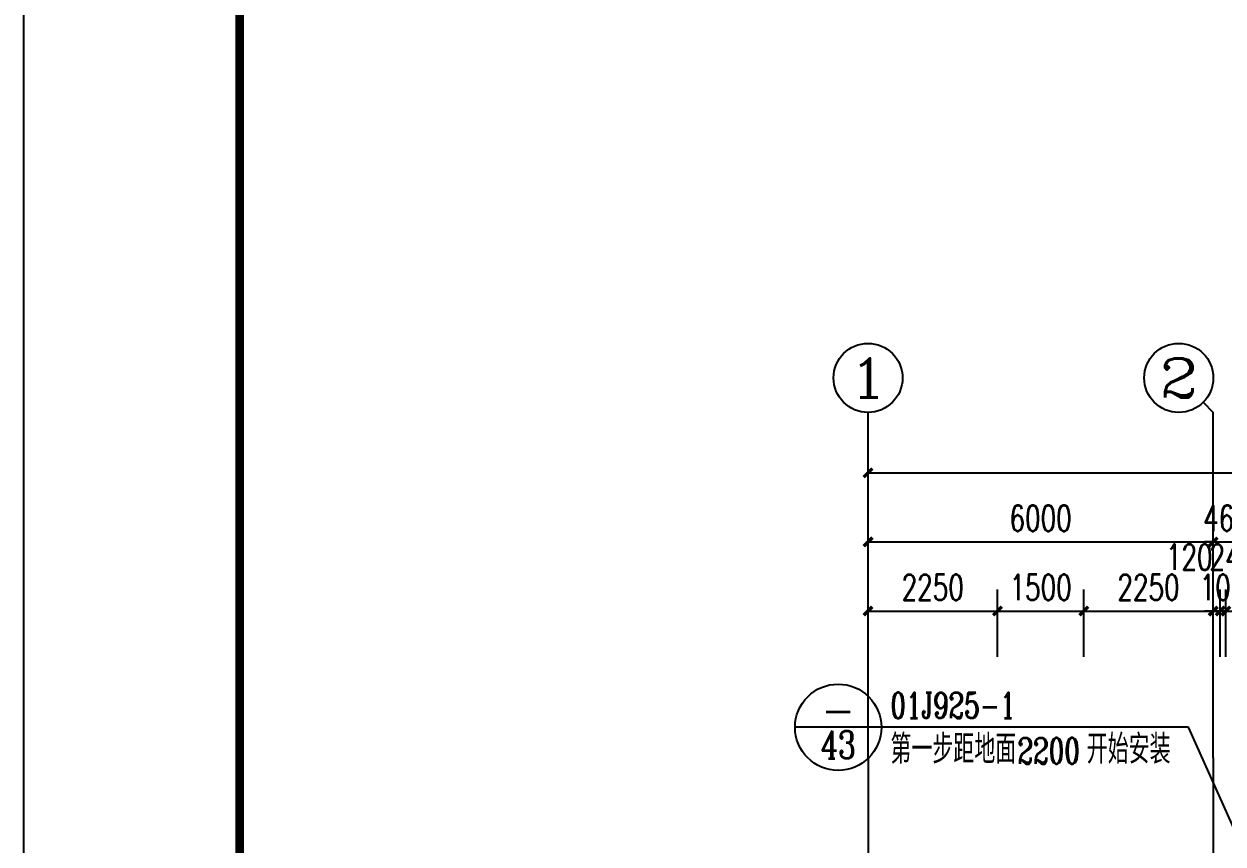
# Model space of a CAD drawing. Header units: millimetres. Extents: x 4279522 to 4437387, y 18981343 to 19528009.
# Drawn here: x 4333912 to 4354752, y 19376307 to 19390553 of the extents above; entities that cross this region are included whole.
import ezdxf
from ezdxf.enums import TextEntityAlignment as Align

# ---------------------------------------------------------------- set-up
doc = ezdxf.new("R2010")
doc.units = ezdxf.units.MM
doc.header["$LTSCALE"] = 1000
doc.header["$MEASUREMENT"] = 0
doc.linetypes.add('DOTE', pattern=[2.42, 2, -0.2, 0.02, -0.2])
doc.layers.get('Defpoints').update_dxf_attribs({"color": 1})
for name, color, linetype in [('AXIS_TEXT', 7, 'Continuous'), ('AXIS_外部', 171, 'Continuous'), ('DIM_IDEN', 171, 'Continuous'), ('DOTE', 250, 'DOTE'), ('PUB_DIM', 161, 'Continuous'), ('PUB_TEXT', 7, 'Continuous'), ('TK', 4, 'Continuous')]:
    doc.layers.add(name, color=color, linetype=linetype)
doc.styles.add('_TCH_AXIS', font='COMPLEX', dxfattribs={"bigfont": 'GBCBIG'})
doc.styles.add('_TCH_DIM_T3', font='SIMPLEX', dxfattribs={"width": 0.705882, "bigfont": 'GBCBIG'})
doc.styles.add('_TCH_LABEL', font='COMPLEX', dxfattribs={"bigfont": 'GBCBIG'})
doc.styles.add('COMPLEX', font='COMPLEX')
doc.dimstyles.new('_TCH_ARCH&&150', dxfattribs={"dimtxt": 446.25, "dimasz": 150, "dimexe": 375, "dimexo": 450, "dimgap": 189.375, "dimtad": 1, "dimdec": 0, "dimzin": 0, "dimdsep": 46, "dimtxsty": '_TCH_DIM_T3', "dimblk": 'ARCHTICK', "dimcen": 0.09, "dimclrt": 7, "dimazin": 2, "dimtfac": 1, "dimtdec": 0, "dimtix": 1, "dimtmove": 2, "dimatfit": 3, "dimfxl": 0, "dimtolj": 1, "dimtzin": 0, "dimarcsym": 0})

# ---------------------------------------------------------------- blocks, each defined once
blk = doc.blocks.new('GeYuanFrame_28677755', base_point=(18.76, 4.34))
at = {"layer": 'TK'}
blk.add_lwpolyline([(18.76, 424.34), (686.76, 424.34), (686.76, 4.34), (18.76, 4.34), (18.76, 424.34)], dxfattribs=at)
at = {"layer": 'TK', "const_width": 1}
blk.add_lwpolyline([(676.76, 414.34), (43.76, 414.34), (43.76, 14.34), (676.76, 14.34)], close=True, dxfattribs=at)
blk = doc.blocks.new('_ArchTick')
at = {"color": 0, "linetype": 'ByBlock', "const_width": 0.4}
blk.add_lwpolyline([(-0.5, -0.5), (0.5, 0.5)], dxfattribs=at)
blk = doc.blocks.new('*D360')
at = {"layer": 'Defpoints', "color": 0}
for p in [(4355042, 19380355), (4354802, 19379109), (4355042, 19379109)]:
    blk.add_point(p, dxfattribs=at)
at = {"layer": 'PUB_DIM', "color": 0, "lineweight": -2}
for p, q in [((4354802, 19379559), (4354802, 19380730)), ((4355042, 19379559), (4355042, 19380730)), ((4354802, 19380355), (4354652, 19380355)), ((4354802, 19380355), (4355042, 19380355)), ((4355042, 19380355), (4355192, 19380355))]:
    blk.add_line(p, q, dxfattribs=at)
at = {"layer": 'PUB_DIM', "color": 0, "lineweight": -2, "xscale": 150, "yscale": 150, "zscale": 150}
blk.add_blockref('_ArchTick', (4354802, 19380355), dxfattribs=at)
at = {"layer": 'PUB_DIM', "color": 0, "lineweight": -2, "xscale": 150, "yscale": 150, "zscale": 150, "rotation": 180}
blk.add_blockref('_ArchTick', (4355042, 19380355), dxfattribs=at)
at = {"layer": 'PUB_DIM', "color": 7, "insert": (4354922, 19381292), "char_height": 446.2, "attachment_point": 5, "style": '_TCH_DIM_T3'}
blk.add_mtext('\\A1;240', dxfattribs=at)
blk = doc.blocks.new('*D361')
at = {"layer": 'Defpoints', "color": 0}
for p in [(4354802, 19380355), (4354702, 19379109), (4354802, 19379109)]:
    blk.add_point(p, dxfattribs=at)
at = {"layer": 'PUB_DIM', "color": 0, "lineweight": -2}
for p, q in [((4354702, 19379559), (4354702, 19380730)), ((4354802, 19379559), (4354802, 19380730)), ((4354702, 19380355), (4354552, 19380355)), ((4354702, 19380355), (4354802, 19380355)), ((4354802, 19380355), (4354952, 19380355))]:
    blk.add_line(p, q, dxfattribs=at)
at = {"layer": 'PUB_DIM', "color": 0, "lineweight": -2, "xscale": 150, "yscale": 150, "zscale": 150}
blk.add_blockref('_ArchTick', (4354702, 19380355), dxfattribs=at)
at = {"layer": 'PUB_DIM', "color": 0, "lineweight": -2, "xscale": 150, "yscale": 150, "zscale": 150, "rotation": 180}
blk.add_blockref('_ArchTick', (4354802, 19380355), dxfattribs=at)
at = {"layer": 'PUB_DIM', "color": 7, "insert": (4354752, 19380767), "char_height": 446.2, "attachment_point": 5, "style": '_TCH_DIM_T3'}
blk.add_mtext('\\A1;100', dxfattribs=at)
blk = doc.blocks.new('*D362')
at = {"layer": 'Defpoints', "color": 0}
for p in [(4354702, 19380355), (4354582, 19379109), (4354702, 19379109)]:
    blk.add_point(p, dxfattribs=at)
at = {"layer": 'PUB_DIM', "color": 0, "lineweight": -2}
for p, q in [((4354582, 19379559), (4354582, 19380730)), ((4354702, 19379559), (4354702, 19380730)), ((4354582, 19380355), (4354432, 19380355)), ((4354582, 19380355), (4354702, 19380355)), ((4354702, 19380355), (4354852, 19380355))]:
    blk.add_line(p, q, dxfattribs=at)
at = {"layer": 'PUB_DIM', "color": 0, "lineweight": -2, "xscale": 150, "yscale": 150, "zscale": 150}
blk.add_blockref('_ArchTick', (4354582, 19380355), dxfattribs=at)
at = {"layer": 'PUB_DIM', "color": 0, "lineweight": -2, "xscale": 150, "yscale": 150, "zscale": 150, "rotation": 180}
blk.add_blockref('_ArchTick', (4354702, 19380355), dxfattribs=at)
at = {"layer": 'PUB_DIM', "color": 7, "insert": (4354165, 19381292), "char_height": 446.2, "attachment_point": 5, "style": '_TCH_DIM_T3'}
blk.add_mtext('\\A1;120', dxfattribs=at)
blk = doc.blocks.new('*D363')
at = {"layer": 'Defpoints', "color": 0}
for p in [(4354582, 19380355), (4352332, 19379109), (4354582, 19379109)]:
    blk.add_point(p, dxfattribs=at)
at = {"layer": 'PUB_DIM', "color": 0, "lineweight": -2}
for p, q in [((4352332, 19379559), (4352332, 19380730)), ((4354582, 19379559), (4354582, 19380730)), ((4352332, 19380355), (4354582, 19380355))]:
    blk.add_line(p, q, dxfattribs=at)
at = {"layer": 'PUB_DIM', "color": 0, "lineweight": -2, "xscale": 150, "yscale": 150, "zscale": 150, "rotation": 180}
blk.add_blockref('_ArchTick', (4352332, 19380355), dxfattribs=at)
at = {"layer": 'PUB_DIM', "color": 0, "lineweight": -2, "xscale": 150, "yscale": 150, "zscale": 150}
blk.add_blockref('_ArchTick', (4354582, 19380355), dxfattribs=at)
at = {"layer": 'PUB_DIM', "color": 7, "insert": (4353457, 19380767), "char_height": 446.2, "attachment_point": 5, "style": '_TCH_DIM_T3'}
blk.add_mtext('\\A1;2250', dxfattribs=at)
blk = doc.blocks.new('*D364')
at = {"layer": 'Defpoints', "color": 0}
for p in [(4352332, 19380355), (4350832, 19379109), (4352332, 19379109)]:
    blk.add_point(p, dxfattribs=at)
at = {"layer": 'PUB_DIM', "color": 0, "lineweight": -2}
for p, q in [((4350832, 19379559), (4350832, 19380730)), ((4352332, 19379559), (4352332, 19380730)), ((4350832, 19380355), (4352332, 19380355))]:
    blk.add_line(p, q, dxfattribs=at)
at = {"layer": 'PUB_DIM', "color": 0, "lineweight": -2, "xscale": 150, "yscale": 150, "zscale": 150, "rotation": 180}
blk.add_blockref('_ArchTick', (4350832, 19380355), dxfattribs=at)
at = {"layer": 'PUB_DIM', "color": 0, "lineweight": -2, "xscale": 150, "yscale": 150, "zscale": 150}
blk.add_blockref('_ArchTick', (4352332, 19380355), dxfattribs=at)
at = {"layer": 'PUB_DIM', "color": 7, "insert": (4351582, 19380767), "char_height": 446.2, "attachment_point": 5, "style": '_TCH_DIM_T3'}
blk.add_mtext('\\A1;1500', dxfattribs=at)
blk = doc.blocks.new('*D365')
at = {"layer": 'Defpoints', "color": 0}
for p in [(4350832, 19380355), (4348582, 19379109), (4350832, 19379109)]:
    blk.add_point(p, dxfattribs=at)
at = {"layer": 'PUB_DIM', "color": 0, "lineweight": -2}
for p, q in [((4348582, 19379559), (4348582, 19380730)), ((4350832, 19379559), (4350832, 19380730)), ((4348582, 19380355), (4350832, 19380355))]:
    blk.add_line(p, q, dxfattribs=at)
at = {"layer": 'PUB_DIM', "color": 0, "lineweight": -2, "xscale": 150, "yscale": 150, "zscale": 150, "rotation": 180}
blk.add_blockref('_ArchTick', (4348582, 19380355), dxfattribs=at)
at = {"layer": 'PUB_DIM', "color": 0, "lineweight": -2, "xscale": 150, "yscale": 150, "zscale": 150}
blk.add_blockref('_ArchTick', (4350832, 19380355), dxfattribs=at)
at = {"layer": 'PUB_DIM', "color": 7, "insert": (4349707, 19380767), "char_height": 446.2, "attachment_point": 5, "style": '_TCH_DIM_T3'}
blk.add_mtext('\\A1;2250', dxfattribs=at)
blk = doc.blocks.new('*D366')
at = {"layer": 'AXIS_外部', "color": 0, "lineweight": -2}
for p, q in [((4348582, 19378255), (4348582, 19381930)), ((4354582, 19378255), (4354582, 19381930)), ((4348582, 19381555), (4354582, 19381555))]:
    blk.add_line(p, q, dxfattribs=at)
at = {"layer": 'Defpoints', "color": 0}
for p in [(4354582, 19381555), (4348582, 19377805), (4354582, 19377805)]:
    blk.add_point(p, dxfattribs=at)
at = {"layer": 'AXIS_外部', "color": 0, "lineweight": -2, "xscale": 150, "yscale": 150, "zscale": 150, "rotation": 180}
blk.add_blockref('_ArchTick', (4348582, 19381555), dxfattribs=at)
at = {"layer": 'AXIS_外部', "color": 0, "lineweight": -2, "xscale": 150, "yscale": 150, "zscale": 150}
blk.add_blockref('_ArchTick', (4354582, 19381555), dxfattribs=at)
at = {"layer": 'AXIS_外部', "color": 7, "insert": (4351582, 19381967), "char_height": 446.2, "attachment_point": 5, "style": '_TCH_DIM_T3'}
blk.add_mtext('\\A1;6000', dxfattribs=at)
blk = doc.blocks.new('*D367')
at = {"layer": 'AXIS_外部', "color": 0, "lineweight": -2}
for p, q in [((4354582, 19378255), (4354582, 19381930)), ((4355042, 19378255), (4355042, 19381930)), ((4354582, 19381555), (4354432, 19381555)), ((4354582, 19381555), (4355042, 19381555)), ((4355042, 19381555), (4355192, 19381555))]:
    blk.add_line(p, q, dxfattribs=at)
at = {"layer": 'Defpoints', "color": 0}
for p in [(4355042, 19381555), (4354582, 19377805), (4355042, 19377805)]:
    blk.add_point(p, dxfattribs=at)
at = {"layer": 'AXIS_外部', "color": 0, "lineweight": -2, "xscale": 150, "yscale": 150, "zscale": 150}
blk.add_blockref('_ArchTick', (4354582, 19381555), dxfattribs=at)
at = {"layer": 'AXIS_外部', "color": 0, "lineweight": -2, "xscale": 150, "yscale": 150, "zscale": 150, "rotation": 180}
blk.add_blockref('_ArchTick', (4355042, 19381555), dxfattribs=at)
at = {"layer": 'AXIS_外部', "color": 7, "insert": (4354812, 19381967), "char_height": 446.2, "attachment_point": 5, "style": '_TCH_DIM_T3'}
blk.add_mtext('\\A1;460', dxfattribs=at)
blk = doc.blocks.new('*D376')
at = {"layer": 'AXIS_外部', "color": 0, "lineweight": -2}
for p, q in [((4348582, 19378255), (4348582, 19383130)), ((4411282, 19378255), (4411282, 19383130)), ((4348582, 19382755), (4411282, 19382755))]:
    blk.add_line(p, q, dxfattribs=at)
at = {"layer": 'Defpoints', "color": 0}
for p in [(4411282, 19382755), (4348582, 19377805), (4411282, 19377805)]:
    blk.add_point(p, dxfattribs=at)
at = {"layer": 'AXIS_外部', "color": 0, "lineweight": -2, "xscale": 150, "yscale": 150, "zscale": 150, "rotation": 180}
blk.add_blockref('_ArchTick', (4348582, 19382755), dxfattribs=at)
at = {"layer": 'AXIS_外部', "color": 0, "lineweight": -2, "xscale": 150, "yscale": 150, "zscale": 150}
blk.add_blockref('_ArchTick', (4411282, 19382755), dxfattribs=at)
at = {"layer": 'AXIS_外部', "color": 7, "insert": (4379932, 19383167), "char_height": 446.2, "attachment_point": 5, "style": '_TCH_DIM_T3'}
blk.add_mtext('\\A1;62700', dxfattribs=at)
blk = doc.blocks.new('_AXISO')
blk.add_circle((0, 0), 0.5)
at = {"layer": 'AXIS_TEXT', "style": 'COMPLEX', "width": 1.041667}
blk.add_attdef('A', text='', height=0.56, dxfattribs=at).set_placement((-0.25, -0.28), (0.25, -0.28), align=Align.FIT)

msp = doc.modelspace()

# ---------------------------------------------------------------- linework, layer by layer
at = {"layer": 'AXIS_外部'}
for p, q in [((4354406.5, 19383980.6), (4354582.2, 19383804.9)), ((4348582.2, 19377804.9), (4348582.2, 19383804.9)), ((4354582.2, 19377804.9), (4354582.2, 19383804.9))]:
    msp.add_line(p, q, dxfattribs=at)
at = {"layer": 'DIM_IDEN', "color": 0}
for p, q in [((4348813.6, 19378334.8), (4347313.6, 19378334.8)), ((4354153.6, 19378334.8), (4348813.6, 19378334.8)), ((4355301.4, 19375769.3), (4354153.6, 19378334.8))]:
    msp.add_line(p, q, dxfattribs=at)
msp.add_circle((4348063.6, 19378334.8), 750, dxfattribs=at)
at = {"layer": 'DOTE'}
for p, q in [((4348582.2, 19377804.9), (4348582.2, 19353804.9)), ((4354582.2, 19377804.9), (4354582.2, 19353804.9))]:
    msp.add_line(p, q, dxfattribs=at)

# ---------------------------------------------------------------- block references
at = {"xscale": 150, "yscale": 150, "zscale": 150}
msp.add_blockref('GeYuanFrame_28677755', (4333912, 19332646.3), dxfattribs=at)
at = {"layer": 'AXIS_外部'}
ref = msp.add_blockref('_AXISO', (4348582.2, 19384404.9), dxfattribs=dict(at, xscale=1200, yscale=1200, zscale=1200))
ref.add_attrib('A', '1', dxfattribs={"layer": 'AXIS_TEXT', "height": 678.8, "style": '_TCH_AXIS', "width": 2.333333}).set_placement((4348242.8, 19384065.5), (4348921.6, 19384065.5), align=Align.FIT)
ref = msp.add_blockref('_AXISO', (4353982.2, 19384404.9), dxfattribs=dict(at, xscale=1200, yscale=1200, zscale=1200))
ref.add_attrib('A', '2', dxfattribs={"layer": 'AXIS_TEXT', "height": 678.8, "style": '_TCH_AXIS', "width": 1.5}).set_placement((4353642.8, 19384065.5), (4354321.6, 19384065.5), align=Align.FIT)

# ---------------------------------------------------------------- texts
at = {"layer": 'PUB_TEXT', "color": 0, "style": '_TCH_LABEL', "width": 0.705882}
for s, p in [('01J925-1', (4348971.1, 19378492.3)), ('2200', (4351182.8, 19377702.6))]:
    msp.add_text(s, height=446.25, dxfattribs=at).set_placement(p)
at = {"layer": 'PUB_TEXT', "color": 0, "style": '_TCH_LABEL'}
for s, height, width, p, p2 in [('-', 483, 1.458333, (4347761.7, 19378395.2), (4348365.4, 19378395.2)), ('43', 482.99, 0.75, (4347761.7, 19377791.5), (4348365.4, 19377791.5))]:
    msp.add_text(s, height=height, dxfattribs=dict(at, width=width)).set_placement(p, p2, align=Align.FIT)
for s, p in [('第一步距地面', (4348971.1, 19377702.6)), ('开始安装', (4352382.8, 19377702.6))]:
    msp.add_text(s, height=506.38, dxfattribs=at).set_placement(p)

# ---------------------------------------------------------------- dimensions: what is measured, and where the dimension line sits
at = {"layer": 'AXIS_外部'}
for p1, p2, distance, picture, middle in [((4348582.2, 19377804.9), (4411282.2, 19377804.9), 4950, '*D376', (4379932.2, 19383167.4)), ((4348582.2, 19377804.9), (4354582.2, 19377804.9), 3750, '*D366', (4351582.2, 19381967.4)), ((4354582.2, 19377804.9), (4355042.2, 19377804.9), 3750, '*D367', (4354812.2, 19381967.4))]:
    dim = msp.add_aligned_dim(p1=p1, p2=p2, distance=distance, dimstyle='_TCH_ARCH&&150', dxfattribs=at)
    dim.commit()
    dim.dimension.update_dxf_attribs({"geometry": picture, "text_midpoint": middle})
at = {"layer": 'PUB_DIM'}
for base, p1, p2, picture, middle in [((4354702.2, 19380354.9), (4354582.2, 19379109.1), (4354702.2, 19379109.1), '*D362', (4354164.7, 19381292.4)), ((4355042.2, 19380354.9), (4354802.2, 19379109.1), (4355042.2, 19379109.1), '*D360', (4354922.2, 19381292.4))]:
    dim = msp.add_linear_dim(base=base, p1=p1, p2=p2, angle=0, dimstyle='_TCH_ARCH&&150', dxfattribs=at)
    dim.commit()
    dim.dimension.update_dxf_attribs({"geometry": picture, "text_midpoint": middle, "dimtype": 129})
for p1, p2, picture, middle in [((4348582.2, 19379109.1), (4350832.2, 19379109.1), '*D365', (4349707.2, 19380767.4)), ((4350832.2, 19379109.1), (4352332.2, 19379109.1), '*D364', (4351582.2, 19380767.4)), ((4352332.2, 19379109.1), (4354582.2, 19379109.1), '*D363', (4353457.2, 19380767.4)), ((4354702.2, 19379109.1), (4354802.2, 19379109.1), '*D361', (4354752.2, 19380767.4))]:
    dim = msp.add_aligned_dim(p1=p1, p2=p2, distance=1245.8, dimstyle='_TCH_ARCH&&150', dxfattribs=at)
    dim.commit()
    dim.dimension.update_dxf_attribs({"geometry": picture, "text_midpoint": middle})

doc.saveas('drawing.dxf')
